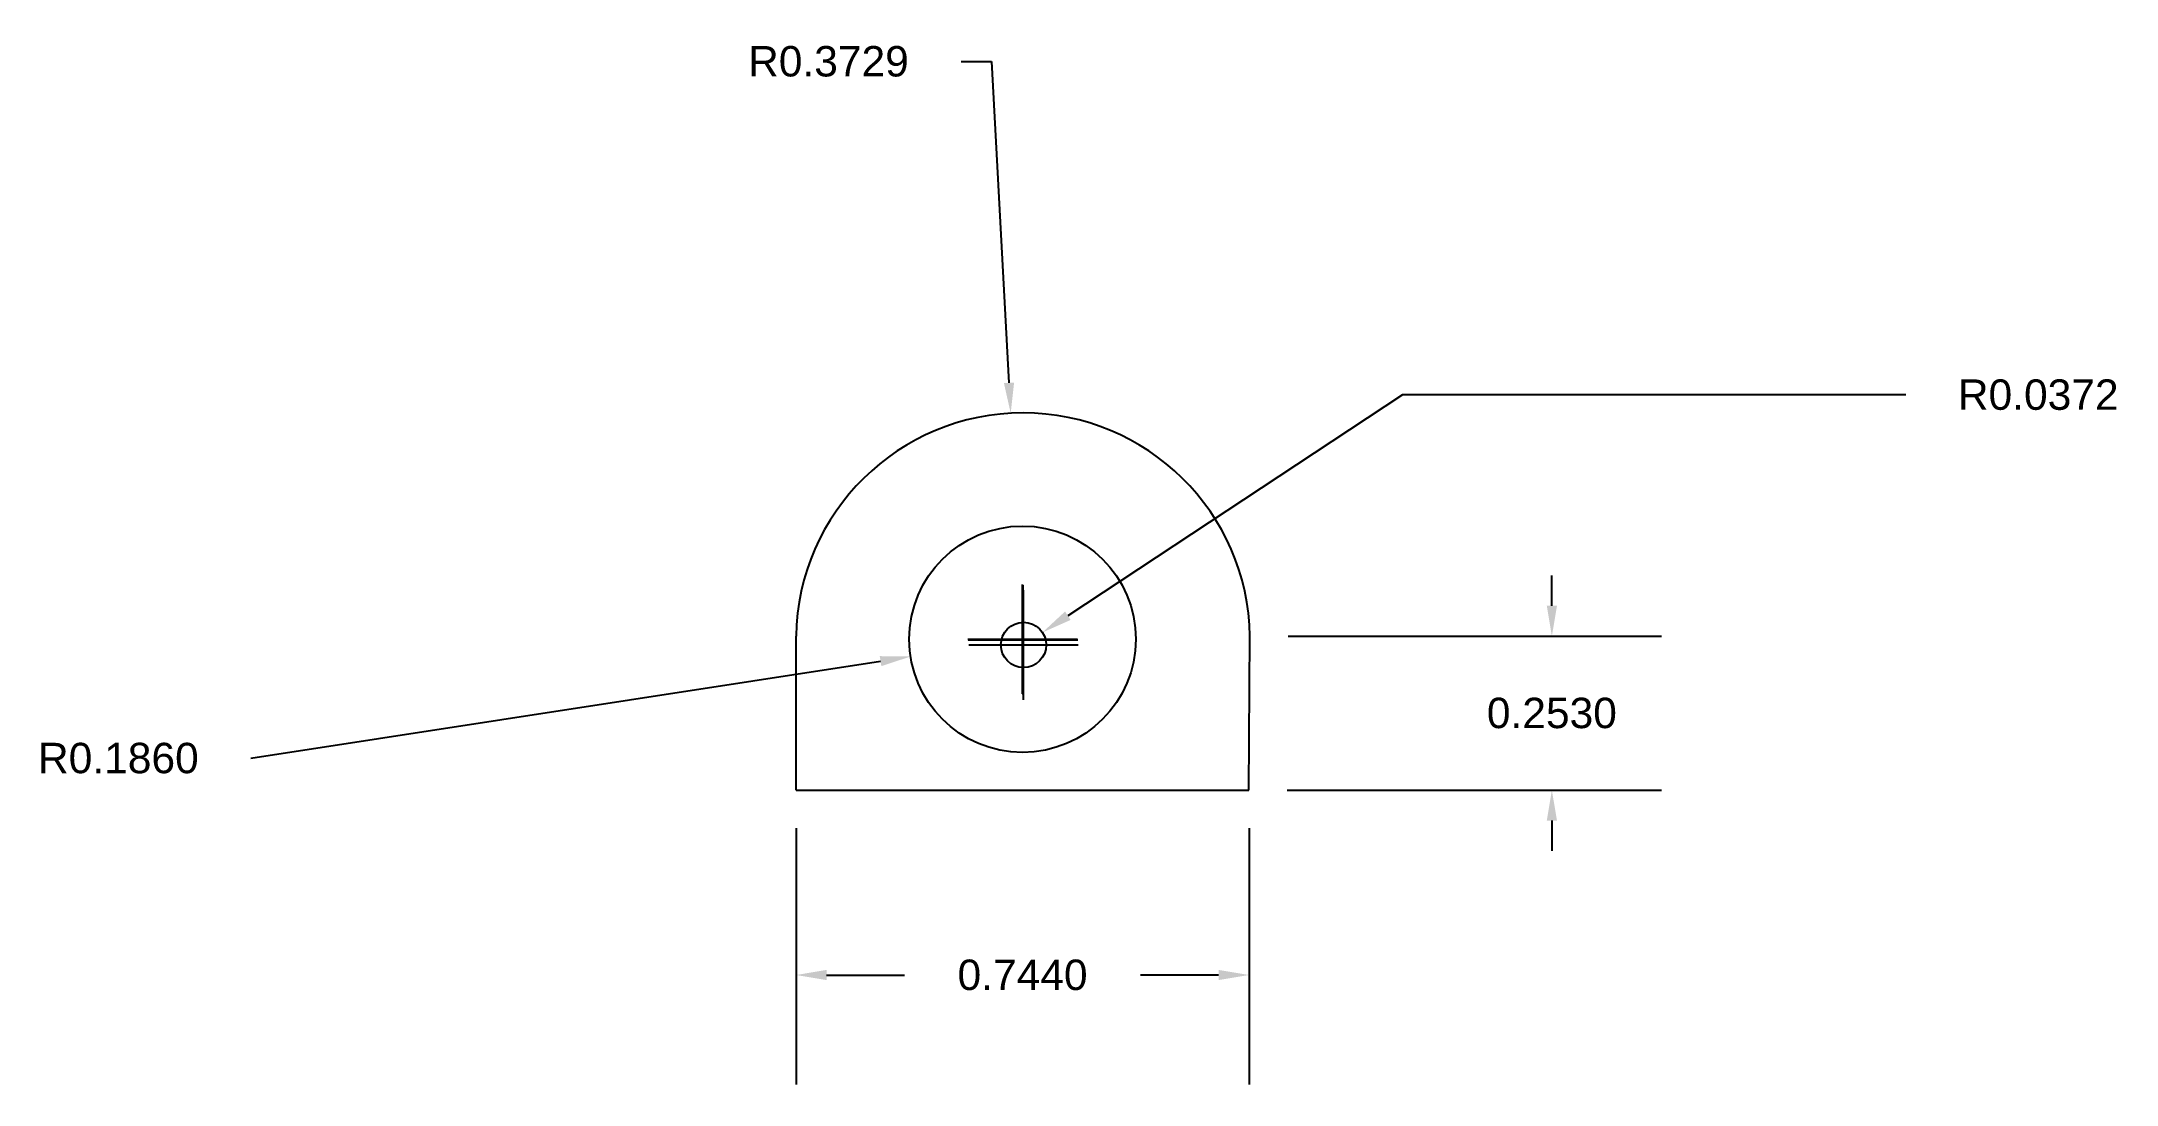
# Model space of a CAD drawing. Header units: inches. Extents: x 1.39 to 4.79, y 0.77 to 2.48.
import ezdxf

# ---------------------------------------------------------------- set-up
doc = ezdxf.new("R2010")
doc.units = ezdxf.units.IN
doc.header["$MEASUREMENT"] = 0
doc.layers.add('Baza', color=1, linetype='Continuous')
doc.layers.add('Cotare', color=3, linetype='Continuous')
doc.styles.get("Standard").update_dxf_attribs({"font": 'arial.ttf'})
doc.dimstyles.get("Standard").update_dxf_attribs({"dimtxt": 0.05, "dimasz": 0.05, "dimexe": 0.18, "dimexo": 0.0625, "dimgap": 0.09, "dimtad": 0, "dimtih": 1, "dimtoh": 1, "dimdec": 4, "dimzin": 0, "dimdsep": 46, "dimtxsty": 'Standard', "dimcen": 0.09, "dimadec": 0, "dimazin": 0, "dimtfac": 1, "dimtdec": 4, "dimtofl": 0, "dimtmove": 0, "dimatfit": 3, "dimfxl": 1, "dimtolj": 1, "dimtzin": 0, "dimarcsym": 0})

# ---------------------------------------------------------------- blocks, each defined once
blk = doc.blocks.new('*D3')
at = {"layer": 'Cotare', "color": 0, "lineweight": -2, "transparency": 16777216}
for p, q in [((2.6255, 1.1867), (2.6255, 0.7653)), ((3.3695, 1.1867), (3.3695, 0.7653)), ((2.6755, 0.9453), (2.8038, 0.9453)), ((3.3195, 0.9453), (3.1912, 0.9453))]:
    blk.add_line(p, q, dxfattribs=at)
at = {"layer": 'Cotare', "color": 0, "transparency": 16777216}
for points in [[(2.6755, 0.9537), (2.6755, 0.937), (2.6255, 0.9453)], [(3.3195, 0.9537), (3.3195, 0.937), (3.3695, 0.9453)]]:
    blk.add_solid(points, dxfattribs=at)
at = {"layer": 'Defpoints', "color": 0, "transparency": 16777216}
for p in [(2.6255, 1.2492), (3.3695, 1.2492), (2.6255, 0.9453)]:
    blk.add_point(p, dxfattribs=at)
at = {"layer": 'Cotare', "color": 0, "transparency": 16777216, "insert": (2.9975, 0.9453), "char_height": 0.05, "attachment_point": 5}
blk.add_mtext('\\A1;0.7440', dxfattribs=at)
blk = doc.blocks.new('*D4')
at = {"layer": 'Cotare', "color": 0, "lineweight": -2, "transparency": 16777216}
for p, q in [((2.9975, 1.4072), (2.9975, 1.5872)), ((2.9075, 1.4972), (3.0875, 1.4972)), ((1.7298, 1.3016), (2.7642, 1.4612))]:
    blk.add_line(p, q, dxfattribs=at)
at = {"layer": 'Cotare', "color": 0, "transparency": 16777216}
blk.add_solid([(2.7629, 1.4694), (2.7655, 1.453), (2.8136, 1.4688)], dxfattribs=at)
at = {"layer": 'Defpoints', "color": 0, "transparency": 16777216}
for p in [(2.8136, 1.4688), (2.9975, 1.4972)]:
    blk.add_point(p, dxfattribs=at)
at = {"layer": 'Cotare', "color": 0, "transparency": 16777216, "insert": (1.5121, 1.3016), "char_height": 0.05, "attachment_point": 5}
blk.add_mtext('\\A1;R0.1860', dxfattribs=at)
blk = doc.blocks.new('*D5')
at = {"layer": 'Cotare', "color": 0, "lineweight": -2, "transparency": 16777216}
for p, q in [((3.6219, 1.8989), (3.0719, 1.5359)), ((4.4486, 1.8989), (3.6219, 1.8989)), ((2.9991, 1.3978), (2.9991, 1.5778)), ((2.9091, 1.4878), (3.0891, 1.4878))]:
    blk.add_line(p, q, dxfattribs=at)
at = {"layer": 'Cotare', "color": 0, "transparency": 16777216}
blk.add_solid([(3.0673, 1.5428), (3.0764, 1.5289), (3.0301, 1.5083)], dxfattribs=at)
at = {"layer": 'Defpoints', "color": 0, "transparency": 16777216}
for p in [(3.0301, 1.5083), (2.9991, 1.4878)]:
    blk.add_point(p, dxfattribs=at)
at = {"layer": 'Cotare', "color": 0, "transparency": 16777216, "insert": (4.666, 1.8989), "char_height": 0.05, "attachment_point": 5}
blk.add_mtext('\\A1;R0.0372', dxfattribs=at)
blk = doc.blocks.new('*D6')
at = {"layer": 'Cotare', "color": 0, "lineweight": -2, "transparency": 16777216}
for p, q in [((2.8964, 2.4468), (2.9464, 2.4468)), ((2.9464, 2.4468), (2.9752, 1.9185)), ((2.9983, 1.4063), (2.9983, 1.5863)), ((2.9083, 1.4963), (3.0883, 1.4963))]:
    blk.add_line(p, q, dxfattribs=at)
at = {"layer": 'Cotare', "color": 0, "transparency": 16777216}
blk.add_solid([(2.9836, 1.919), (2.9669, 1.9181), (2.978, 1.8686)], dxfattribs=at)
at = {"layer": 'Defpoints', "color": 0, "transparency": 16777216}
for p in [(2.978, 1.8686), (2.9983, 1.4963)]:
    blk.add_point(p, dxfattribs=at)
at = {"layer": 'Cotare', "color": 0, "transparency": 16777216, "insert": (2.6786, 2.4468), "char_height": 0.05, "attachment_point": 5}
blk.add_mtext('\\A1;R0.3729', dxfattribs=at)
blk = doc.blocks.new('*D7')
at = {"layer": 'Cotare', "color": 0, "lineweight": -2, "transparency": 16777216}
for p, q in [((3.867, 1.5521), (3.867, 1.6021)), ((3.4336, 1.5021), (4.047, 1.5021)), ((3.432, 1.2492), (4.047, 1.2492)), ((3.867, 1.1992), (3.867, 1.1492))]:
    blk.add_line(p, q, dxfattribs=at)
at = {"layer": 'Cotare', "color": 0, "transparency": 16777216}
for points in [[(3.8587, 1.5521), (3.8754, 1.5521), (3.867, 1.5021)], [(3.8587, 1.1992), (3.8754, 1.1992), (3.867, 1.2492)]]:
    blk.add_solid(points, dxfattribs=at)
at = {"layer": 'Defpoints', "color": 0, "transparency": 16777216}
for p in [(3.3711, 1.5021), (3.867, 1.5021), (3.3695, 1.2492)]:
    blk.add_point(p, dxfattribs=at)
at = {"layer": 'Cotare', "color": 0, "transparency": 16777216, "insert": (3.867, 1.3757), "char_height": 0.05, "attachment_point": 5}
blk.add_mtext('\\A1;0.2530', dxfattribs=at)

msp = doc.modelspace()

# ---------------------------------------------------------------- linework, layer by layer
at = {"layer": 'Baza'}
for p, q in [((2.62545, 1.24918), (2.62545, 1.50214)), ((3.36945, 1.24918), (3.37109, 1.50214)), ((2.62545, 1.24918), (3.36945, 1.24918))]:
    msp.add_line(p, q, dxfattribs=at)
for centre, radius in [((2.99745, 1.49718), 0.186), ((2.99907, 1.48784), 0.0372)]:
    msp.add_circle(centre, radius, dxfattribs=at)
msp.add_arc((2.99827, 1.49628), 0.37287, 0.90056, 179.09944, dxfattribs=at)

# ---------------------------------------------------------------- dimensions: what is measured, and where the dimension line sits
at = {"layer": 'Cotare'}
for center, mpoint, picture, middle in [((2.99827, 1.49628), (2.97795, 1.86859), '*D6', (2.67864, 2.44685)), ((2.99907, 1.48784), (3.03012, 1.50834), '*D5', (4.66605, 1.89886)), ((2.99745, 1.49718), (2.81363, 1.46882), '*D4', (1.72976, 1.30158))]:
    dim = msp.add_radius_dim(center=center, mpoint=mpoint, dimstyle='Standard', dxfattribs=at)
    dim.commit()
    dim.dimension.update_dxf_attribs({"geometry": picture, "text_midpoint": middle, "dimtype": 164})
dim = msp.add_linear_dim(base=(3.86705, 1.50214), p1=(3.36945, 1.24918), p2=(3.37109, 1.50214), angle=270, dimstyle='Standard', dxfattribs=at)
dim.commit()
dim.dimension.update_dxf_attribs({"geometry": '*D7', "text_midpoint": (3.86705, 1.37566)})
dim = msp.add_linear_dim(base=(2.62545, 0.94532), p1=(3.36945, 1.24918), p2=(2.62545, 1.24918), dimstyle='Standard', dxfattribs=at)
dim.commit()
dim.dimension.update_dxf_attribs({"geometry": '*D3', "text_midpoint": (2.99745, 0.94532)})

doc.saveas('drawing.dxf')
